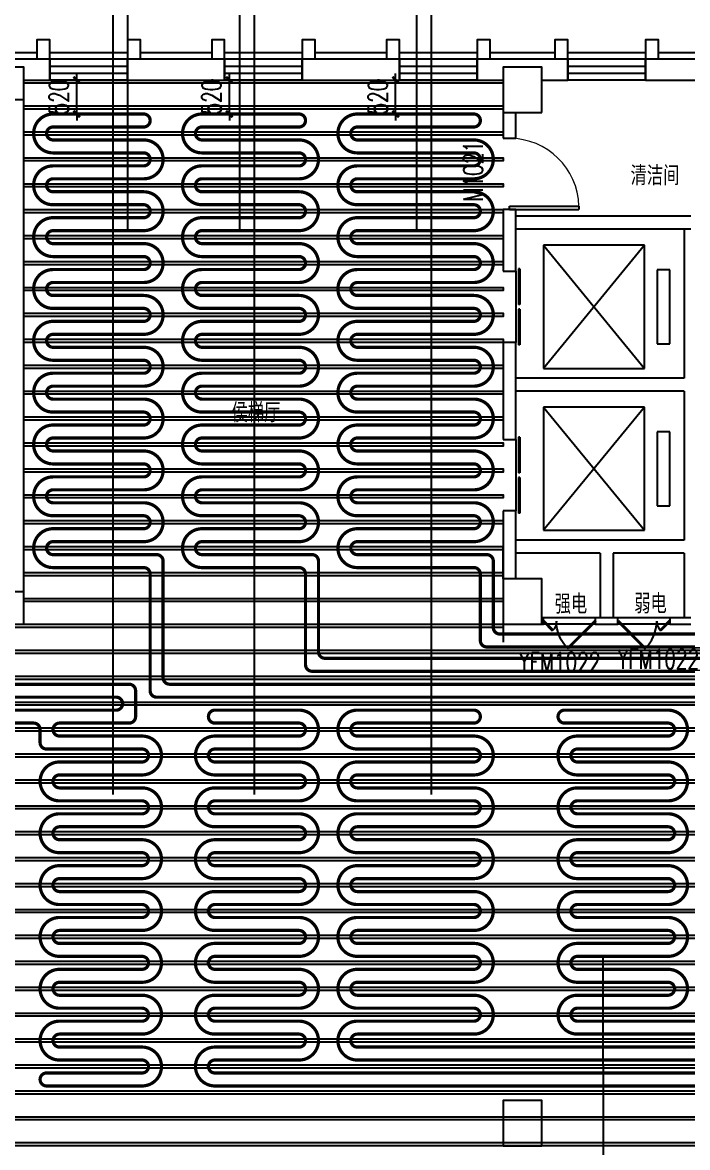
# Model space of a CAD drawing. Extents: x 2430460 to 2514560, y -608375 to -364775.
# Drawn here: x 2475760 to 2486032, y -452918 to -435556 of the extents above; entities that cross this region are included whole.
import ezdxf

# ---------------------------------------------------------------- set-up
doc = ezdxf.new("R2010")
doc.units = 0
doc.header["$LTSCALE"] = 1000
doc.header["$MEASUREMENT"] = 0
doc.layers.add('A-FLOR-IDEN', color=7, linetype='Continuous', lineweight=20)
for name, color, linetype in [('COLUMN', 9, 'Continuous'), ('EVTR', 2, 'Continuous'), ('PIPE-地暖供', 4, 'Continuous'), ('TH_DIM', 3, 'Continuous'), ('WALL', 9, 'Continuous'), ('WINDOW', 4, 'Continuous'), ('WINDOW_TEXT', 7, 'Continuous'), ('木龙骨', 23, 'Continuous')]:
    doc.layers.add(name, color=color, linetype=linetype)
doc.styles.add('_TCH_DIM_T3', font='SIMPLEX', dxfattribs={"width": 0.705882, "bigfont": 'GBCBIG'})
doc.styles.add('_TCH_WINDOW', font='SIMPLEX', dxfattribs={"height": 3.5, "bigfont": 'GBCBIG'})
doc.styles.add('ROS', font='simhei.ttf', dxfattribs={"width": 0.7})
doc.dimstyles.new('_TCH_ARCH&&100', dxfattribs={"dimtxt": 297.5, "dimasz": 100, "dimexe": 250, "dimexo": 300, "dimgap": 126.25, "dimtad": 1, "dimdec": 0, "dimzin": 0, "dimdsep": 46, "dimtxsty": '_TCH_DIM_T3', "dimblk": 'ARCHTICK', "dimcen": 0.09, "dimclrt": 7, "dimazin": 2, "dimtfac": 1, "dimtdec": 0, "dimtix": 1, "dimtmove": 2, "dimatfit": 3, "dimfxl": 30, "dimtolj": 1, "dimtzin": 0, "dimarcsym": 0})

# ---------------------------------------------------------------- blocks, each defined once
blk = doc.blocks.new('_FZHK')
blk.add_lwpolyline([(-0.5, -0.5), (0.5, -0.5), (0.5, 0.5), (-0.5, 0.5)], close=True)
blk = doc.blocks.new('$WINLIB2D$00000001')
at = {"color": 0}
for points in [[(-0.5, 0.5), (-0.5, -0.5)], [(-0.5, 0.5), (0.5, 0.5)], [(0.5, -0.5), (0.5, 0.5)], [(0.5, 0.167), (-0.5, 0.167)], [(0.5, -0.167), (-0.5, -0.167)], [(-0.5, -0.5), (0.5, -0.5)]]:
    blk.add_lwpolyline(points, dxfattribs=at)
blk = doc.blocks.new('$DorLib2D$00000001')
for p, q in [((0.45, 0.975), (0.5, 0.975)), ((0.45, 0), (0.45, 0.975)), ((0.5, 0), (0.5, 0.975)), ((0.5, 0), (0.45, 0))]:
    blk.add_line(p, q)
at = {"lineweight": 13}
blk.add_arc((0.475, 0), 0.975, 91.4693, 180, dxfattribs=at)
blk = doc.blocks.new('$DORLIB2D$00000127')
at = {"color": 0}
for points in [[(-0.533, 0.795), (-0.533, 0.69)], [(-0.033, 0.795), (-0.533, 0.795)], [(-0.033, 0.795), (-0.033, 0.69)], [(0.533, 0.795), (0.033, 0.795)], [(0.033, 0.795), (0.033, 0.69)], [(0.533, 0.795), (0.533, 0.69)], [(-0.033, 0.69), (-0.533, 0.69)], [(0.533, 0.69), (0.033, 0.69)], [(0.5, 0.5), (-0.5, 0.5)]]:
    blk.add_lwpolyline(points, dxfattribs=at)
blk = doc.blocks.new('$DorLib2D$00000221')
at = {"color": 0}
for p, q in [((0.491, -0.01), (-0.04, 0.521)), ((0.509, 0.007), (-0.022, 0.538)), ((-0.509, 0.009), (-0.331, 0.187)), ((-0.491, -0.009), (-0.509, 0.009)), ((-0.491, -0.009), (-0.313, 0.169)), ((0.491, -0.01), (0.509, 0.007))]:
    blk.add_line(p, q, dxfattribs=at)
for centre, radius, start, end in [((0.505, -0.002), 0.755, 134.2734, 179.7238), ((-0.501, 0.003), 0.251, 359.7899, 47.313)]:
    blk.add_arc(centre, radius, start, end, dxfattribs=at)
blk = doc.blocks.new('A$C5D18424C')
for points in [[(-7600, 27780), (-7600, 28080), (-7800, 28080), (-7800, 27780)], [(-6200, 27780), (-6200, 28080), (-6400, 28080), (-6400, 27780)], [(-4900, 27780), (-4900, 28080), (-5100, 28080), (-5100, 27780)], [(-3500, 27780), (-3500, 28080), (-3700, 28080), (-3700, 27780)], [(-2200, 27780), (-2200, 28080), (-2400, 28080), (-2400, 27780)], [(-800, 27780), (-800, 28080), (-1000, 28080), (-1000, 27780)], [(400, 27780), (400, 28080), (200, 28080), (200, 27780)], [(1800, 27780), (1800, 28080), (1600, 28080), (1600, 27780)], [(-7800, 27880), (-8800, 27880)], [(-6400, 27880), (-7600, 27880)], [(-5100, 27880), (-6200, 27880)], [(-3700, 27880), (-4900, 27880)], [(-2400, 27880), (-3500, 27880)], [(-1000, 27880), (-2200, 27880)], [(200, 27880), (-800, 27880)], [(1600, 27880), (400, 27880)], [(2900, 27880), (1800, 27880)]]:
    blk.add_lwpolyline(points)
at = {"layer": 'EVTR'}
for p, q in [((1585, 24910), (25, 24910)), ((25, 24910), (25, 23010)), ((1585, 24910), (25, 23010)), ((25, 24910), (1585, 23010)), ((1585, 23010), (1585, 24910)), ((1975, 24530), (1780, 24530)), ((1780, 24530), (1780, 23390)), ((1975, 23390), (1975, 24530)), ((1780, 23390), (1975, 23390)), ((25, 23010), (1585, 23010)), ((1585, 22410), (25, 22410)), ((25, 22410), (25, 20510)), ((1585, 22410), (25, 20510)), ((25, 22410), (1585, 20510)), ((1585, 20510), (1585, 22410)), ((1975, 22030), (1780, 22030)), ((1780, 22030), (1780, 20890)), ((1975, 20890), (1975, 22030)), ((1780, 20890), (1975, 20890)), ((25, 20510), (1585, 20510))]:
    blk.add_line(p, q, dxfattribs=at)
at = {"layer": 'WALL'}
for p, q in [((-7600, 27780), (-8300, 27780)), ((-7600, 27460), (-7600, 27780)), ((-4900, 27780), (-6400, 27780)), ((-6400, 27780), (-6400, 27460)), ((-4900, 27460), (-4900, 27780)), ((-2200, 27780), (-3700, 27780)), ((-3700, 27780), (-3700, 27460)), ((-2200, 27460), (-2200, 27780)), ((-300, 27780), (-1000, 27780)), ((-1000, 27780), (-1000, 27460)), ((400, 27780), (-300, 27780)), ((400, 27460), (400, 27780)), ((3050, 27780), (1600, 27780)), ((1600, 27780), (1600, 27460)), ((-8000, 27460), (-7600, 27460)), ((-6400, 27460), (-4900, 27460)), ((-3700, 27460), (-2200, 27460)), ((-1000, 27460), (-600, 27460)), ((0, 27460), (400, 27460)), ((1600, 27460), (3050, 27460)), ((-8000, 19560), (-8000, 27160)), ((-600, 26960), (-600, 26560)), ((-400, 26560), (-400, 26960)), ((-600, 26560), (-400, 26560)), ((-400, 25460), (-600, 25460)), ((-600, 25460), (-600, 24510)), ((-400, 24510), (-400, 25460)), ((2300, 25360), (-400, 25360)), ((-400, 25160), (-400, 25360)), ((2300, 25160), (-400, 25160)), ((2200, 25160), (2200, 22860)), ((-600, 24510), (-400, 24510)), ((-400, 23410), (-600, 23410)), ((-600, 23410), (-600, 22760)), ((-400, 22760), (-400, 23410)), ((-600, 22760), (-600, 21910)), ((2200, 22860), (-400, 22860)), ((-400, 21910), (-400, 22760)), ((2200, 22660), (-400, 22660)), ((2200, 22660), (2200, 20360)), ((-600, 21910), (-400, 21910)), ((-400, 20810), (-600, 20810)), ((-600, 20810), (-600, 20260)), ((-400, 20260), (-400, 20810)), ((1000, 20360), (-400, 20360)), ((2200, 20360), (1000, 20360)), ((-600, 19760), (-600, 20260)), ((-400, 19760), (-400, 20260)), ((900, 20160), (-400, 20160)), ((900, 20160), (900, 19160)), ((2200, 20160), (1100, 20160)), ((1100, 20160), (1100, 19160)), ((2200, 20160), (2200, 19160)), ((25.1, 19160), (0, 19160)), ((25.1, 19060), (25.1, 19160)), ((1000, 19160), (825.1, 19160)), ((825.1, 19160), (825.1, 19060)), ((1174.9, 19160), (1000, 19160)), ((1174.9, 19060), (1174.9, 19160)), ((2300, 19160), (1974.9, 19160)), ((1974.9, 19160), (1974.9, 19060)), ((0, 19060), (25.1, 19060)), ((825.1, 19060), (1000, 19060)), ((1000, 19060), (1174.9, 19060)), ((1974.9, 19060), (2300, 19060))]:
    blk.add_line(p, q, dxfattribs=at)
at = {"layer": 'WINDOW'}
for p, q in [((825.1, 19160), (25.1, 19160)), ((1974.9, 19160), (1174.9, 19160)), ((825.1, 19060), (25.1, 19060)), ((1974.9, 19060), (1174.9, 19060))]:
    blk.add_line(p, q, dxfattribs=at)
at = {"layer": 'COLUMN', "rotation": 90}
for p, xscale, yscale, zscale in [((-8250, 27410), 500, 500, 500), ((-300, 27310), 700, 600, 600), ((-300, 19410), 699.9999999129213, 600, 600), ((-8250, 19310), 499.9999999129213, 500, 500)]:
    blk.add_blockref('_FZHK', p, dxfattribs=dict(at, xscale=xscale, yscale=yscale, zscale=zscale))
at = {"layer": 'COLUMN', "xscale": 600, "yscale": 700, "zscale": 700}
blk.add_blockref('_FZHK', (-300, 11360), dxfattribs=at)
at = {"layer": 'WINDOW'}
for name, p, xscale, yscale, zscale, rotation in [('$WINLIB2D$00000001', (-7000, 27620), 1200, 320, 1200, 180), ('$WINLIB2D$00000001', (-4300, 27620), 1200, 320, 1200, 180), ('$WINLIB2D$00000001', (-1600, 27620), 1200, 320, 1200, 180), ('$WINLIB2D$00000001', (1000, 27620), 1200, 320, 1200, 180), ('$DORLIB2D$00000127', (-500, 23960), 1100, -200, 1100, 90), ('$DORLIB2D$00000127', (-500, 21360), 1100, -200, 1100, 90)]:
    blk.add_blockref(name, p, dxfattribs=dict(at, xscale=xscale, yscale=yscale, zscale=zscale, rotation=rotation))
ref = blk.add_blockref('$DorLib2D$00000001', (-500, 26010), dxfattribs=dict(at, xscale=-1100, yscale=-1100, zscale=-1100, rotation=90))
ref.add_attrib('A', 'M1021', (-911, 25585), dxfattribs={"layer": 'WINDOW_TEXT', "height": 297.5, "rotation": 90, "style": '_TCH_WINDOW', "width": 0.705882})
ref = blk.add_blockref('$DorLib2D$00000221', (425.1, 19110), dxfattribs=dict(at, xscale=-800, yscale=800, zscale=-800, rotation=180))
ref.add_attrib('A', 'YFM1022', (-354.8, 18328.6), dxfattribs={"layer": 'WINDOW_TEXT', "height": 297.5, "style": '_TCH_WINDOW', "width": 0.705882})
ref = blk.add_blockref('$DorLib2D$00000221', (1574.9, 19110), dxfattribs=dict(at, xscale=800, yscale=800, zscale=800, rotation=180))
ref.add_attrib('A', 'YFM1022', (1170.8, 18371.7), dxfattribs={"layer": 'WINDOW_TEXT', "height": 297.5, "style": '_TCH_WINDOW', "width": 0.705882})
at = {"layer": 'A-FLOR-IDEN', "style": 'ROS', "width": 0.7}
for s, p in [('清洁间', (1371.1, 25864.1)), ('侯梯厅', (-4792, 22205.4)), ('强电', (198.7, 19250.7)), ('弱电', (1427.4, 19256.7))]:
    blk.add_text(s, height=262.87, dxfattribs=at).set_placement(p)
blk = doc.blocks.new('_ArchTick')
at = {"color": 0, "linetype": 'ByBlock', "const_width": 0.4}
blk.add_lwpolyline([(-0.5, -0.5), (0.5, 0.5)], dxfattribs=at)
blk = doc.blocks.new('*D639')
at = {"layer": 'Defpoints', "color": 0, "transparency": 16777216}
for p in [(2476597, -436443), (2476620, -436443), (2476620, -436968)]:
    blk.add_point(p, dxfattribs=at)
at = {"layer": 'TH_DIM', "color": 0, "lineweight": -2, "transparency": 16777216}
for p, q in [((2476320, -436443), (2476347, -436443)), ((2476597, -436443), (2476597, -436343)), ((2476597, -436968), (2476597, -436443)), ((2476320, -436968), (2476347, -436968)), ((2476597, -436968), (2476597, -437068))]:
    blk.add_line(p, q, dxfattribs=at)
at = {"layer": 'TH_DIM', "color": 0, "lineweight": -2, "transparency": 16777216, "xscale": 100, "yscale": 100, "zscale": 100}
for p, rotation in [((2476597, -436443), 270), ((2476597, -436968), 90)]:
    blk.add_blockref('_ArchTick', p, dxfattribs=dict(at, rotation=rotation))
at = {"layer": 'TH_DIM', "color": 7, "transparency": 16777216, "insert": (2476322, -436706), "char_height": 297.5, "attachment_point": 5, "rotation": 90, "style": '_TCH_DIM_T3'}
blk.add_mtext('\\A1;520', dxfattribs=at)
blk = doc.blocks.new('*D640')
at = {"layer": 'Defpoints', "color": 0, "transparency": 16777216}
for p in [(2478955, -436443), (2478978, -436443), (2478978, -436968)]:
    blk.add_point(p, dxfattribs=at)
at = {"layer": 'TH_DIM', "color": 0, "lineweight": -2, "transparency": 16777216}
for p, q in [((2478678, -436443), (2478705, -436443)), ((2478955, -436443), (2478955, -436343)), ((2478955, -436968), (2478955, -436443)), ((2478678, -436968), (2478705, -436968)), ((2478955, -436968), (2478955, -437068))]:
    blk.add_line(p, q, dxfattribs=at)
at = {"layer": 'TH_DIM', "color": 0, "lineweight": -2, "transparency": 16777216, "xscale": 100, "yscale": 100, "zscale": 100}
for p, rotation in [((2478955, -436443), 270), ((2478955, -436968), 90)]:
    blk.add_blockref('_ArchTick', p, dxfattribs=dict(at, rotation=rotation))
at = {"layer": 'TH_DIM', "color": 7, "transparency": 16777216, "insert": (2478680, -436706), "char_height": 297.5, "attachment_point": 5, "rotation": 90, "style": '_TCH_DIM_T3'}
blk.add_mtext('\\A1;520', dxfattribs=at)
blk = doc.blocks.new('*D641')
at = {"layer": 'Defpoints', "color": 0, "transparency": 16777216}
for p in [(2481523, -436443), (2481546, -436443), (2481546, -436968)]:
    blk.add_point(p, dxfattribs=at)
at = {"layer": 'TH_DIM', "color": 0, "lineweight": -2, "transparency": 16777216}
for p, q in [((2481246, -436443), (2481273, -436443)), ((2481523, -436443), (2481523, -436343)), ((2481523, -436968), (2481523, -436443)), ((2481246, -436968), (2481273, -436968)), ((2481523, -436968), (2481523, -437068))]:
    blk.add_line(p, q, dxfattribs=at)
at = {"layer": 'TH_DIM', "color": 0, "lineweight": -2, "transparency": 16777216, "xscale": 100, "yscale": 100, "zscale": 100}
for p, rotation in [((2481523, -436443), 270), ((2481523, -436968), 90)]:
    blk.add_blockref('_ArchTick', p, dxfattribs=dict(at, rotation=rotation))
at = {"layer": 'TH_DIM', "color": 7, "transparency": 16777216, "insert": (2481248, -436706), "char_height": 297.5, "attachment_point": 5, "rotation": 90, "style": '_TCH_DIM_T3'}
blk.add_mtext('\\A1;520', dxfattribs=at)

msp = doc.modelspace()

# ---------------------------------------------------------------- linework, layer by layer
for p, q in [((2477385.2, -438768.3), (2477385.2, -433495.1)), ((2479119.4, -438768.3), (2479119.4, -433495.1)), ((2481851.5, -438768.3), (2481851.5, -433495.1)), ((2477160.9, -447468.4), (2477160.9, -434693.1)), ((2479343.7, -447468.4), (2479343.7, -434693.1)), ((2482075.7, -447468.4), (2482075.7, -434693.1)), ((2483182, -443643.3), (2483182, -445120.2)), ((2483182, -443643.3), (2483182, -445120.2)), ((2484741, -464606.3), (2484730.5, -449968.3))]:
    msp.add_line(p, q)
at = {"layer": 'PIPE-地暖供', "const_width": 50}
for points in [[(2487332, -445968.3), (2477831.9, -445968.3, -0.4142136), (2477731.9, -445868.3), (2477731.9, -444068.3, 0.4142136), (2477631.9, -443968.3), (2476232, -443968.3, -0.4142136), (2475932, -443668.3, -0.4142136), (2476232, -443368.3), (2477632, -443368.3, 0.4142136), (2477732, -443268.3, 0.4142136), (2477632, -443168.3), (2476232, -443168.3, -0.4142136), (2475932, -442868.3, -0.4142136), (2476232, -442568.3), (2477632, -442568.3, 0.4142136), (2477732, -442468.3, 0.4142136), (2477632, -442368.3), (2476232, -442368.3, -0.4142136), (2475932, -442068.3, -0.4142136), (2476232, -441768.3), (2477632, -441768.3, 0.4142136), (2477732, -441668.3, 0.4142136), (2477632, -441568.3), (2476232, -441568.3, -0.4142136), (2475932, -441268.3, -0.4142136), (2476232, -440968.3), (2477632, -440968.3, 0.4142136), (2477732, -440868.3, 0.4142136), (2477632, -440768.3), (2476232, -440768.3, -0.4142136), (2475932, -440468.3, -0.4142136), (2476232, -440168.3), (2477632, -440168.3, 0.4142136), (2477732, -440068.3, 0.4142136), (2477632, -439968.3), (2476232, -439968.3, -0.4142136), (2475932, -439668.3, -0.4142136), (2476232, -439368.3), (2477632, -439368.3, 0.4142136), (2477732, -439268.3, 0.4142136), (2477632, -439168.3), (2476232, -439168.3, -0.4142136), (2475932, -438868.3, -0.4142136), (2476232, -438568.3), (2477632, -438568.3, 0.4142136), (2477732, -438468.3, 0.4142136), (2477632, -438368.3), (2476232, -438368.3, -0.4142136), (2475932, -438068.3, -0.4142136), (2476232, -437768.3), (2477632, -437768.3, 0.4142136), (2477732, -437668.3, 0.4142136), (2477632, -437568.3), (2476232, -437568.3, -0.4142136), (2475932, -437268.3, -0.4142136), (2476232, -436968.3), (2477632, -436968.3, -0.4142136), (2477732, -437068.3, -0.4142136), (2477632, -437168.3), (2476232, -437168.3, 0.4142136), (2476132, -437268.3, 0.4142136), (2476232, -437368.3), (2477632, -437368.3, -0.4142136), (2477932, -437668.3, -0.4142136), (2477632, -437968.3), (2476232, -437968.3, 0.4142136), (2476132, -438068.3, 0.4142136), (2476232, -438168.3), (2477632, -438168.3, -0.4142136), (2477932, -438468.3, -0.4142136), (2477632, -438768.3), (2476232, -438768.3, 0.4142136), (2476132, -438868.3, 0.4142136), (2476232, -438968.3), (2477632, -438968.3, -0.4142136), (2477932, -439268.3, -0.4142136), (2477632, -439568.3), (2476232, -439568.3, 0.4142136), (2476132, -439668.3, 0.4142136), (2476232, -439768.3), (2477632, -439768.3, -0.4142136), (2477932, -440068.3, -0.4142136), (2477632, -440368.3), (2476232, -440368.3, 0.4142136), (2476132, -440468.3, 0.4142136), (2476232, -440568.3), (2477632, -440568.3, -0.4142136), (2477932, -440868.3, -0.4142136), (2477632, -441168.3), (2476232, -441168.3, 0.4142136), (2476132, -441268.3, 0.4142136), (2476232, -441368.3), (2477632, -441368.3, -0.4142136), (2477932, -441668.3, -0.4142136), (2477632, -441968.3), (2476232, -441968.3, 0.4142136), (2476132, -442068.3, 0.4142136), (2476232, -442168.3), (2477632, -442168.3, -0.4142136), (2477932, -442468.3, -0.4142136), (2477632, -442768.3), (2476232, -442768.3, 0.4142136), (2476132, -442868.3, 0.4142136), (2476232, -442968.3), (2477632, -442968.3, -0.4142136), (2477932, -443268.3, -0.4142136), (2477632, -443568.3), (2476232, -443568.3, 0.4142136), (2476132, -443668.3, 0.4142136), (2476232, -443768.3), (2477831.9, -443768.3, -0.4142136), (2477931.9, -443868.3), (2477931.9, -445668.3, 0.4142136), (2478031.9, -445768.3), (2487232, -445768.3, 0.4142136)], [(2487132, -445568.3), (2480232, -445568.3, -0.4142136), (2480132, -445468.3), (2480132, -444068.3, 0.4142136), (2480032, -443968.3), (2478532, -443968.3, -0.4142136), (2478232, -443668.3, -0.4142136), (2478532, -443368.3), (2480032, -443368.3, 0.4142136), (2480132, -443268.3, 0.4142136), (2480032, -443168.3), (2478532, -443168.3, -0.4142136), (2478232, -442868.3, -0.4142136), (2478532, -442568.3), (2480032, -442568.3, 0.4142136), (2480132, -442468.3, 0.4142136), (2480032, -442368.3), (2478532, -442368.3, -0.4142136), (2478232, -442068.3, -0.4142136), (2478532, -441768.3), (2480032, -441768.3, 0.4142136), (2480132, -441668.3, 0.4142136), (2480032, -441568.3), (2478532, -441568.3, -0.4142136), (2478232, -441268.3, -0.4142136), (2478532, -440968.3), (2480032, -440968.3, 0.4142136), (2480132, -440868.3, 0.4142136), (2480032, -440768.3), (2478532, -440768.3, -0.4142136), (2478232, -440468.3, -0.4142136), (2478532, -440168.3), (2480032, -440168.3, 0.4142136), (2480132, -440068.3, 0.4142136), (2480032, -439968.3), (2478532, -439968.3, -0.4142136), (2478232, -439668.3, -0.4142136), (2478532, -439368.3), (2480032, -439368.3, 0.4142136), (2480132, -439268.3, 0.4142136), (2480032, -439168.3), (2478532, -439168.3, -0.4142136), (2478232, -438868.3, -0.4142136), (2478532, -438568.3), (2480032, -438568.3, 0.4142136), (2480132, -438468.3, 0.4142136), (2480032, -438368.3), (2478532, -438368.3, -0.4142136), (2478232, -438068.3, -0.4142136), (2478532, -437768.3), (2480032, -437768.3, 0.4142136), (2480132, -437668.3, 0.4142136), (2480032, -437568.3), (2478532, -437568.3, -0.4142136), (2478232, -437268.3, -0.4142136), (2478532, -436968.3), (2480032, -436968.3, -0.4142136), (2480132, -437068.3, -0.4142136), (2480032, -437168.3), (2478532, -437168.3, 0.4142136), (2478432, -437268.3, 0.4142136), (2478532, -437368.3), (2480032, -437368.3, -0.4142136), (2480332, -437668.3, -0.4142136), (2480032, -437968.3), (2478532, -437968.3, 0.4142136), (2478432, -438068.3, 0.4142136), (2478532, -438168.3), (2480032, -438168.3, -0.4142136), (2480332, -438468.3, -0.4142136), (2480032, -438768.3), (2478532, -438768.3, 0.4142136), (2478432, -438868.3, 0.4142136), (2478532, -438968.3), (2480032, -438968.3, -0.4142136), (2480332, -439268.3, -0.4142136), (2480032, -439568.3), (2478532, -439568.3, 0.4142136), (2478432, -439668.3, 0.4142136), (2478532, -439768.3), (2480032, -439768.3, -0.4142136), (2480332, -440068.3, -0.4142136), (2480032, -440368.3), (2478532, -440368.3, 0.4142136), (2478432, -440468.3, 0.4142136), (2478532, -440568.3), (2480032, -440568.3, -0.4142136), (2480332, -440868.3, -0.4142136), (2480032, -441168.3), (2478532, -441168.3, 0.4142136), (2478432, -441268.3, 0.4142136), (2478532, -441368.3), (2480032, -441368.3, -0.4142136), (2480332, -441668.3, -0.4142136), (2480032, -441968.3), (2478532, -441968.3, 0.4142136), (2478432, -442068.3, 0.4142136), (2478532, -442168.3), (2480032, -442168.3, -0.4142136), (2480332, -442468.3, -0.4142136), (2480032, -442768.3), (2478532, -442768.3, 0.4142136), (2478432, -442868.3, 0.4142136), (2478532, -442968.3), (2480032, -442968.3, -0.4142136), (2480332, -443268.3, -0.4142136), (2480032, -443568.3), (2478532, -443568.3, 0.4142136), (2478432, -443668.3, 0.4142136), (2478532, -443768.3), (2480232, -443768.3, -0.4142136), (2480332, -443868.3), (2480332, -445268.3, 0.4142136), (2480432, -445368.3), (2487032, -445368.3, 0.4142136)], [(2486932, -445193.3), (2482932, -445193.3, -0.4142136), (2482832, -445093.3), (2482832, -444068.3, 0.4142136), (2482732, -443968.3), (2480932, -443968.3, -0.4142136), (2480632, -443668.3, -0.4142136), (2480932, -443368.3), (2482732, -443368.3, 0.4142136), (2482832, -443268.3, 0.4142136), (2482732, -443168.3), (2480932, -443168.3, -0.4142136), (2480632, -442868.3, -0.4142136), (2480932, -442568.3), (2482732, -442568.3, 0.4142136), (2482832, -442468.3, 0.4142136), (2482732, -442368.3), (2480932, -442368.3, -0.4142136), (2480632, -442068.3, -0.4142136), (2480932, -441768.3), (2482732, -441768.3, 0.4142136), (2482832, -441668.3, 0.4142136), (2482732, -441568.3), (2480932, -441568.3, -0.4142136), (2480632, -441268.3, -0.4142136), (2480932, -440968.3), (2482732, -440968.3, 0.4142136), (2482832, -440868.3, 0.4142136), (2482732, -440768.3), (2480932, -440768.3, -0.4142136), (2480632, -440468.3, -0.4142136), (2480932, -440168.3), (2482732, -440168.3, 0.4142136), (2482832, -440068.3, 0.4142136), (2482732, -439968.3), (2480932, -439968.3, -0.4142136), (2480632, -439668.3, -0.4142136), (2480932, -439368.3), (2482732, -439368.3, 0.4142136), (2482832, -439268.3, 0.4142136), (2482732, -439168.3), (2480932, -439168.3, -0.4142136), (2480632, -438868.3, -0.4142136), (2480932, -438568.3), (2482732, -438568.3, 0.4142136), (2482832, -438468.3, 0.4142136), (2482732, -438368.3), (2480932, -438368.3, -0.4142136), (2480632, -438068.3, -0.4142136), (2480932, -437768.3), (2482732, -437768.3, 0.4142136), (2482832, -437668.3, 0.4142136), (2482732, -437568.3), (2480932, -437568.3, -0.4142136), (2480632, -437268.3, -0.4142136), (2480932, -436968.3), (2482732, -436968.3, -0.4142136), (2482832, -437068.3, -0.4142136), (2482732, -437168.3), (2480932, -437168.3, 0.4142136), (2480832, -437268.3, 0.4142136), (2480932, -437368.3), (2482732, -437368.3, -0.4142136), (2483032, -437668.3, -0.4142136), (2482732, -437968.3), (2480932, -437968.3, 0.4142136), (2480832, -438068.3, 0.4142136), (2480932, -438168.3), (2482732, -438168.3, -0.4142136), (2483032, -438468.3, -0.4142136), (2482732, -438768.3), (2480932, -438768.3, 0.4142136), (2480832, -438868.3, 0.4142136), (2480932, -438968.3), (2482732, -438968.3, -0.4142136), (2483032, -439268.3, -0.4142136), (2482732, -439568.3), (2480932, -439568.3, 0.4142136), (2480832, -439668.3, 0.4142136), (2480932, -439768.3), (2482732, -439768.3, -0.4142136), (2483032, -440068.3, -0.4142136), (2482732, -440368.3), (2480932, -440368.3, 0.4142136), (2480832, -440468.3, 0.4142136), (2480932, -440568.3), (2482732, -440568.3, -0.4142136), (2483032, -440868.3, -0.4142136), (2482732, -441168.3), (2480932, -441168.3, 0.4142136), (2480832, -441268.3, 0.4142136), (2480932, -441368.3), (2482732, -441368.3, -0.4142136), (2483032, -441668.3, -0.4142136), (2482732, -441968.3), (2480932, -441968.3, 0.4142136), (2480832, -442068.3, 0.4142136), (2480932, -442168.3), (2482732, -442168.3, -0.4142136), (2483032, -442468.3, -0.4142136), (2482732, -442768.3), (2480932, -442768.3, 0.4142136), (2480832, -442868.3, 0.4142136), (2480932, -442968.3), (2482732, -442968.3, -0.4142136), (2483032, -443268.3, -0.4142136), (2482732, -443568.3), (2480932, -443568.3, 0.4142136), (2480832, -443668.3, 0.4142136), (2480932, -443768.3), (2482932, -443768.3, -0.4142136), (2483032, -443868.3), (2483032, -444893.3, 0.4142136), (2483132, -444993.3), (2486832, -444993.3, 0.4142136)], [(2466784.7, -446368.3), (2475931.9, -446368.3, -0.4142136), (2476031.9, -446468.3), (2476031.9, -446668.3, 0.4142136), (2476131.9, -446768.3), (2477607, -446768.3, -0.4142136), (2477707, -446868.3, -0.4142136), (2477607, -446968.3), (2476331.9, -446968.3, 0.4142136), (2476031.9, -447268.3, 0.4142136), (2476331.9, -447568.3), (2477607, -447568.3, -0.4142136), (2477707, -447668.3, -0.4142136), (2477607, -447768.3), (2476331.9, -447768.3, 0.4142136), (2476031.9, -448068.3, 0.4142136), (2476331.9, -448368.3), (2477607, -448368.3, -0.4142136), (2477707, -448468.3, -0.4142136), (2477607, -448568.3), (2476331.9, -448568.3, 0.4142136), (2476031.9, -448868.3, 0.4142136), (2476331.9, -449168.3), (2477607, -449168.3, -0.4142136), (2477707, -449268.3, -0.4142136), (2477607, -449368.3), (2476331.9, -449368.3, 0.4142136), (2476031.9, -449668.3, 0.4142136), (2476331.9, -449968.3), (2477607, -449968.3, -0.4142136), (2477707, -450068.3, -0.4142136), (2477607, -450168.3), (2476331.9, -450168.3, 0.4142136), (2476031.9, -450468.3, 0.4142136), (2476331.9, -450768.3), (2477607, -450768.3, -0.4142136), (2477707, -450868.3, -0.4142136), (2477607, -450968.3), (2476331.9, -450968.3, 0.4142136), (2476031.9, -451268.3, 0.4142136), (2476331.9, -451568.3), (2477607, -451568.3, -0.4142136), (2477707, -451668.3, -0.4142136), (2477607, -451768.3), (2476131.9, -451768.3, 0.4142136), (2476031.9, -451868.3), (2476031.9, -451868.3, 0.4142136), (2476131.9, -451968.3), (2477607, -451968.3, 0.4142136), (2477907, -451668.3, 0.4142136), (2477607, -451368.3), (2476331.9, -451368.3, -0.4142136), (2476231.9, -451268.3, -0.4142136), (2476331.9, -451168.3), (2477607, -451168.3, 0.4142136), (2477907, -450868.3, 0.4142136), (2477607, -450568.3), (2476331.9, -450568.3, -0.4142136), (2476231.9, -450468.3, -0.4142136), (2476331.9, -450368.3), (2477607, -450368.3, 0.4142136), (2477907, -450068.3, 0.4142136), (2477607, -449768.3), (2476331.9, -449768.3, -0.4142136), (2476231.9, -449668.3, -0.4142136), (2476331.9, -449568.3), (2477607, -449568.3, 0.4142136), (2477907, -449268.3, 0.4142136), (2477607, -448968.3), (2476331.9, -448968.3, -0.4142136), (2476231.9, -448868.3, -0.4142136), (2476331.9, -448768.3), (2477607, -448768.3, 0.4142136), (2477907, -448468.3, 0.4142136), (2477607, -448168.3), (2476331.9, -448168.3, -0.4142136), (2476231.9, -448068.3, -0.4142136), (2476331.9, -447968.3), (2477607, -447968.3, 0.4142136), (2477907, -447668.3, 0.4142136), (2477607, -447368.3), (2476331.9, -447368.3, -0.4142136), (2476231.9, -447268.3, -0.4142136), (2476331.9, -447168.3), (2477607, -447168.3, 0.4142136), (2477907, -446868.3, 0.4142136), (2477607, -446568.3), (2476331.9, -446568.3, -0.4142136), (2476231.9, -446468.3), (2476231.9, -446468.3, -0.4142136), (2476331.9, -446368.3), (2477407, -446368.3, 0.4142136), (2477507, -446268.3), (2477507, -445868.3, 0.4142136), (2477407, -445768.3), (2466743.5, -445768.3, -0.4142136)], [(2466705.1, -445968.3), (2476941.5, -445968.3), (2477207, -445968.3, -0.4142136), (2477307, -446068.3), (2477307, -446068.3, -0.4142136), (2477207, -446168.3), (2476913.3, -446168.3), (2466784.7, -446168.3, 0.4142136)], [(2498142.5, -451968.3), (2478732, -451968.3, -0.4142136), (2478432, -451668.3, -0.4142136), (2478732, -451368.3), (2480032, -451368.3, 0.4142136), (2480132, -451268.3, 0.4142136), (2480032, -451168.3), (2478732, -451168.3, -0.4142136), (2478432, -450868.3, -0.4142136), (2478732, -450568.3), (2480032, -450568.3, 0.4142136), (2480132, -450468.3, 0.4142136), (2480032, -450368.3), (2478732, -450368.3, -0.4142136), (2478432, -450068.3, -0.4142136), (2478732, -449768.3), (2480032, -449768.3, 0.4142136), (2480132, -449668.3, 0.4142136), (2480032, -449568.3), (2478732, -449568.3, -0.4142136), (2478432, -449268.3, -0.4142136), (2478732, -448968.3), (2480032, -448968.3, 0.4142136), (2480132, -448868.3, 0.4142136), (2480032, -448768.3), (2478732, -448768.3, -0.4142136), (2478432, -448468.3, -0.4142136), (2478732, -448168.3), (2480032, -448168.3, 0.4142136), (2480132, -448068.3, 0.4142136), (2480032, -447968.3), (2478732, -447968.3, -0.4142136), (2478432, -447668.3, -0.4142136), (2478732, -447368.3), (2480032, -447368.3, 0.4142136), (2480132, -447268.3, 0.4142136), (2480032, -447168.3), (2478732, -447168.3, -0.4142136), (2478432, -446868.3, -0.4142136), (2478732, -446568.3), (2480032, -446568.3, 0.4142136), (2480132, -446468.3, 0.4142136), (2480032, -446368.3), (2478732, -446368.3, -0.4142136), (2478632, -446268.3, -0.4142136), (2478732, -446168.3), (2480032, -446168.3, -0.4142136), (2480332, -446468.3, -0.4142136), (2480032, -446768.3), (2478732, -446768.3, 0.4142136), (2478632, -446868.3, 0.4142136), (2478732, -446968.3), (2480032, -446968.3, -0.4142136), (2480332, -447268.3, -0.4142136), (2480032, -447568.3), (2478732, -447568.3, 0.4142136), (2478632, -447668.3, 0.4142136), (2478732, -447768.3), (2480032, -447768.3, -0.4142136), (2480332, -448068.3, -0.4142136), (2480032, -448368.3), (2478732, -448368.3, 0.4142136), (2478632, -448468.3, 0.4142136), (2478732, -448568.3), (2480032, -448568.3, -0.4142136), (2480332, -448868.3, -0.4142136), (2480032, -449168.3), (2478732, -449168.3, 0.4142136), (2478632, -449268.3, 0.4142136), (2478732, -449368.3), (2480032, -449368.3, -0.4142136), (2480332, -449668.3, -0.4142136), (2480032, -449968.3), (2478732, -449968.3, 0.4142136), (2478632, -450068.3, 0.4142136), (2478732, -450168.3), (2480032, -450168.3, -0.4142136), (2480332, -450468.3, -0.4142136), (2480032, -450768.3), (2478732, -450768.3, 0.4142136), (2478632, -450868.3, 0.4142136), (2478732, -450968.3), (2480032, -450968.3, -0.4142136), (2480332, -451268.3, -0.4142136), (2480032, -451568.3), (2478732, -451568.3, 0.4142136), (2478632, -451668.3, 0.4142136), (2478732, -451768.3), (2498148.2, -451768.3, 0.0562462)], [(2498154.1, -451568.3), (2480932, -451568.3, -0.4142136), (2480632, -451268.3, -0.4142136), (2480932, -450968.3), (2482732, -450968.3, 0.4142136), (2482832, -450868.3, 0.4142136), (2482732, -450768.3), (2480932, -450768.3, -0.4142136), (2480632, -450468.3, -0.4142136), (2480932, -450168.3), (2482732, -450168.3, 0.4142136), (2482832, -450068.3, 0.4142136), (2482732, -449968.3), (2480932, -449968.3, -0.4142136), (2480632, -449668.3, -0.4142136), (2480932, -449368.3), (2482732, -449368.3, 0.4142136), (2482832, -449268.3, 0.4142136), (2482732, -449168.3), (2480932, -449168.3, -0.4142136), (2480632, -448868.3, -0.4142136), (2480932, -448568.3), (2482732, -448568.3, 0.4142136), (2482832, -448468.3, 0.4142136), (2482732, -448368.3), (2480932, -448368.3, -0.4142136), (2480632, -448068.3, -0.4142136), (2480932, -447768.3), (2482732, -447768.3, 0.4142136), (2482832, -447668.3, 0.4142136), (2482732, -447568.3), (2480932, -447568.3, -0.4142136), (2480632, -447268.3, -0.4142136), (2480932, -446968.3), (2482732, -446968.3, 0.4142136), (2482832, -446868.3, 0.4142136), (2482732, -446768.3), (2480932, -446768.3, -0.4142136), (2480632, -446468.3, -0.4142136), (2480932, -446168.3), (2482732, -446168.3, -0.4142136), (2482832, -446268.3, -0.4142136), (2482732, -446368.3), (2480932, -446368.3, 0.4142136), (2480832, -446468.3, 0.4142136), (2480932, -446568.3), (2482732, -446568.3, -0.4142136), (2483032, -446868.3, -0.4142136), (2482732, -447168.3), (2480932, -447168.3, 0.4142136), (2480832, -447268.3, 0.4142136), (2480932, -447368.3), (2482732, -447368.3, -0.4142136), (2483032, -447668.3, -0.4142136), (2482732, -447968.3), (2480932, -447968.3, 0.4142136), (2480832, -448068.3, 0.4142136), (2480932, -448168.3), (2482732, -448168.3, -0.4142136), (2483032, -448468.3, -0.4142136), (2482732, -448768.3), (2480932, -448768.3, 0.4142136), (2480832, -448868.3, 0.4142136), (2480932, -448968.3), (2482732, -448968.3, -0.4142136), (2483032, -449268.3, -0.4142136), (2482732, -449568.3), (2480932, -449568.3, 0.4142136), (2480832, -449668.3, 0.4142136), (2480932, -449768.3), (2482732, -449768.3, -0.4142136), (2483032, -450068.3, -0.4142136), (2482732, -450368.3), (2480932, -450368.3, 0.4142136), (2480832, -450468.3, 0.4142136), (2480932, -450568.3), (2482732, -450568.3, -0.4142136), (2483032, -450868.3, -0.4142136), (2482732, -451168.3), (2480932, -451168.3, 0.4142136), (2480832, -451268.3, 0.4142136), (2480932, -451368.3), (2498158.8, -451368.3, -0.0035718)], [(2498152.7, -451168.3), (2484332, -451168.3, -0.4142136), (2484032, -450868.3, -0.4142136), (2484332, -450568.3), (2485732, -450568.3, 0.4142136), (2485832, -450468.3, 0.4142136), (2485732, -450368.3), (2484332, -450368.3, -0.4142136), (2484032, -450068.3, -0.4142136), (2484332, -449768.3), (2485732, -449768.3, 0.4142136), (2485832, -449668.3, 0.4142136), (2485732, -449568.3), (2484332, -449568.3, -0.4142136), (2484032, -449268.3, -0.4142136), (2484332, -448968.3), (2485732, -448968.3, 0.4142136), (2485832, -448868.3, 0.4142136), (2485732, -448768.3), (2484332, -448768.3, -0.4142136), (2484032, -448468.3, -0.4142136), (2484332, -448168.3), (2485732, -448168.3, 0.4142136), (2485832, -448068.3, 0.4142136), (2485732, -447968.3), (2484332, -447968.3, -0.4142136), (2484032, -447668.3, -0.4142136), (2484332, -447368.3), (2485732, -447368.3, 0.4142136), (2485832, -447268.3, 0.4142136), (2485732, -447168.3), (2484332, -447168.3, -0.4142136), (2484032, -446868.3, -0.4142136), (2484332, -446568.3), (2485732, -446568.3, 0.4142136), (2485832, -446468.3, 0.4142136), (2485732, -446368.3), (2484132, -446368.3, -0.4142136), (2484032, -446268.3), (2484032, -446268.3, -0.4142136), (2484132, -446168.3), (2485732, -446168.3, -0.4142136), (2486032, -446468.3, -0.4142136), (2485732, -446768.3), (2484332, -446768.3, 0.4142136), (2484232, -446868.3, 0.4142136), (2484332, -446968.3), (2485732, -446968.3, -0.4142136), (2486032, -447268.3, -0.4142136), (2485732, -447568.3), (2484332, -447568.3, 0.4142136), (2484232, -447668.3, 0.4142136), (2484332, -447768.3), (2485732, -447768.3, -0.4142136), (2486032, -448068.3, -0.4142136), (2485732, -448368.3), (2484332, -448368.3, 0.4142136), (2484232, -448468.3, 0.4142136), (2484332, -448568.3), (2485732, -448568.3, -0.4142136), (2486032, -448868.3, -0.4142136), (2485732, -449168.3), (2484332, -449168.3, 0.4142136), (2484232, -449268.3, 0.4142136), (2484332, -449368.3), (2485732, -449368.3, -0.4142136), (2486032, -449668.3, -0.4142136), (2485732, -449968.3), (2484332, -449968.3, 0.4142136), (2484232, -450068.3, 0.4142136), (2484332, -450168.3), (2485732, -450168.3, -0.4142136), (2486032, -450468.3, -0.4142136), (2485732, -450768.3), (2484332, -450768.3, 0.4142136), (2484232, -450868.3, 0.4142136), (2484332, -450968.3), (2488132, -450968.3, 0.4142136)]]:
    msp.add_lwpolyline(points, format="xyb", dxfattribs=at)
at = {"layer": '木龙骨', "color": 253}
for points in [[(2475782, -436443.3), (2483182, -436443.3), (2483182, -436493.3), (2475782, -436493.3)], [(2475782, -436843.3), (2483182, -436843.3), (2483182, -436893.3), (2475782, -436893.3)], [(2475782, -437243.3), (2483182, -437243.3), (2483182, -437293.3), (2475782, -437293.3)], [(2475782, -437643.3), (2483182, -437643.3), (2483182, -437693.3), (2475782, -437693.3)], [(2475782, -438043.3), (2483182, -438043.3), (2483182, -438093.3), (2475782, -438093.3)], [(2475782, -438443.3), (2483182, -438443.3), (2483182, -438493.3), (2475782, -438493.3)], [(2475782, -438843.3), (2483182, -438843.3), (2483182, -438893.3), (2475782, -438893.3)], [(2475782, -439243.3), (2483182, -439243.3), (2483182, -439293.3), (2475782, -439293.3)], [(2475782, -439643.3), (2483182, -439643.3), (2483182, -439693.3), (2475782, -439693.3)], [(2475782, -440043.3), (2483182, -440043.3), (2483182, -440093.3), (2475782, -440093.3)], [(2475782, -440443.3), (2483182, -440443.3), (2483182, -440493.3), (2475782, -440493.3)], [(2475782, -440843.3), (2483182, -440843.3), (2483182, -440893.3), (2475782, -440893.3)], [(2475782, -441243.3), (2483182, -441243.3), (2483182, -441293.3), (2475782, -441293.3)], [(2475782, -441643.3), (2483182, -441643.3), (2483182, -441693.3), (2475782, -441693.3)], [(2475782, -442043.3), (2483182, -442043.3), (2483182, -442093.3), (2475782, -442093.3)], [(2475782, -442443.3), (2483182, -442443.3), (2483182, -442493.3), (2475782, -442493.3)], [(2475782, -442843.3), (2483182, -442843.3), (2483182, -442893.3), (2475782, -442893.3)], [(2475782, -443243.3), (2483182, -443243.3), (2483182, -443293.3), (2475782, -443293.3)], [(2475782, -443643.3), (2483182, -443643.3), (2483182, -443693.3), (2475782, -443693.3)], [(2475782, -444043.3), (2483182, -444043.3), (2483182, -444093.3), (2475782, -444093.3)], [(2475782, -444443.3), (2483182, -444443.3), (2483182, -444493.3), (2475782, -444493.3)], [(2443182, -444843.3), (2483182, -444843.3), (2483182, -444893.3), (2443182, -444893.3)], [(2443182, -445243.3), (2499582, -445243.3), (2499582, -445293.3), (2443182, -445293.3)], [(2443182, -445643.3), (2499582, -445643.3), (2499582, -445693.3), (2443182, -445693.3)], [(2443182, -446043.3), (2499582, -446043.3), (2499582, -446093.3), (2443182, -446093.3)], [(2443182, -446443.3), (2499582, -446443.3), (2499582, -446493.3), (2443182, -446493.3)], [(2443182, -446843.3), (2499582, -446843.3), (2499582, -446893.3), (2443182, -446893.3)], [(2443182, -447243.3), (2499582, -447243.3), (2499582, -447293.3), (2443182, -447293.3)], [(2443182, -447643.3), (2499582, -447643.3), (2499582, -447693.3), (2443182, -447693.3)], [(2459782, -448043.3), (2499582, -448043.3), (2499582, -448093.3), (2459782, -448093.3)], [(2459782, -448443.3), (2499582, -448443.3), (2499582, -448493.3), (2459782, -448493.3)], [(2459782, -448843.3), (2499582, -448843.3), (2499582, -448893.3), (2459782, -448893.3)], [(2459782, -449243.3), (2499582, -449243.3), (2499582, -449293.3), (2459782, -449293.3)], [(2459782, -449643.3), (2499582, -449643.3), (2499582, -449693.3), (2459782, -449693.3)], [(2459782, -450043.3), (2499582, -450043.3), (2499582, -450093.3), (2459782, -450093.3)], [(2443182, -450443.3), (2499582, -450443.3), (2499582, -450493.3), (2443182, -450493.3)], [(2443182, -450843.3), (2499582, -450843.3), (2499582, -450893.3), (2443182, -450893.3)], [(2443182, -451243.3), (2499582, -451243.3), (2499582, -451293.3), (2443182, -451293.3)], [(2443182, -451643.3), (2499582, -451643.3), (2499582, -451693.3), (2443182, -451693.3)], [(2443182, -452043.3), (2499582, -452043.3), (2499582, -452093.3), (2443182, -452093.3)], [(2443182, -452443.3), (2499082, -452443.3), (2499082, -452493.3), (2443182, -452493.3)], [(2443182, -452843.3), (2499082, -452843.3), (2499082, -452893.3), (2443182, -452893.3)]]:
    msp.add_lwpolyline(points, dxfattribs=at)

# ---------------------------------------------------------------- block references
msp.add_blockref('A$C5D18424C', (2483782, -463903.3))

# ---------------------------------------------------------------- dimensions: what is measured, and where the dimension line sits
at = {"layer": 'TH_DIM'}
for p1, p2, picture, middle in [((2476620, -436968.3), (2476620, -436443.3), '*D639', (2476322.4, -436705.8)), ((2478978.1, -436968.3), (2478978.1, -436443.3), '*D640', (2478680.4, -436705.8)), ((2481545.6, -436968.3), (2481545.6, -436443.3), '*D641', (2481247.9, -436705.8))]:
    dim = msp.add_aligned_dim(p1=p1, p2=p2, distance=22.6, text='520', dimstyle='_TCH_ARCH&&100', dxfattribs=at)
    dim.commit()
    dim.dimension.update_dxf_attribs({"geometry": picture, "text_midpoint": middle})

doc.saveas('drawing.dxf')
